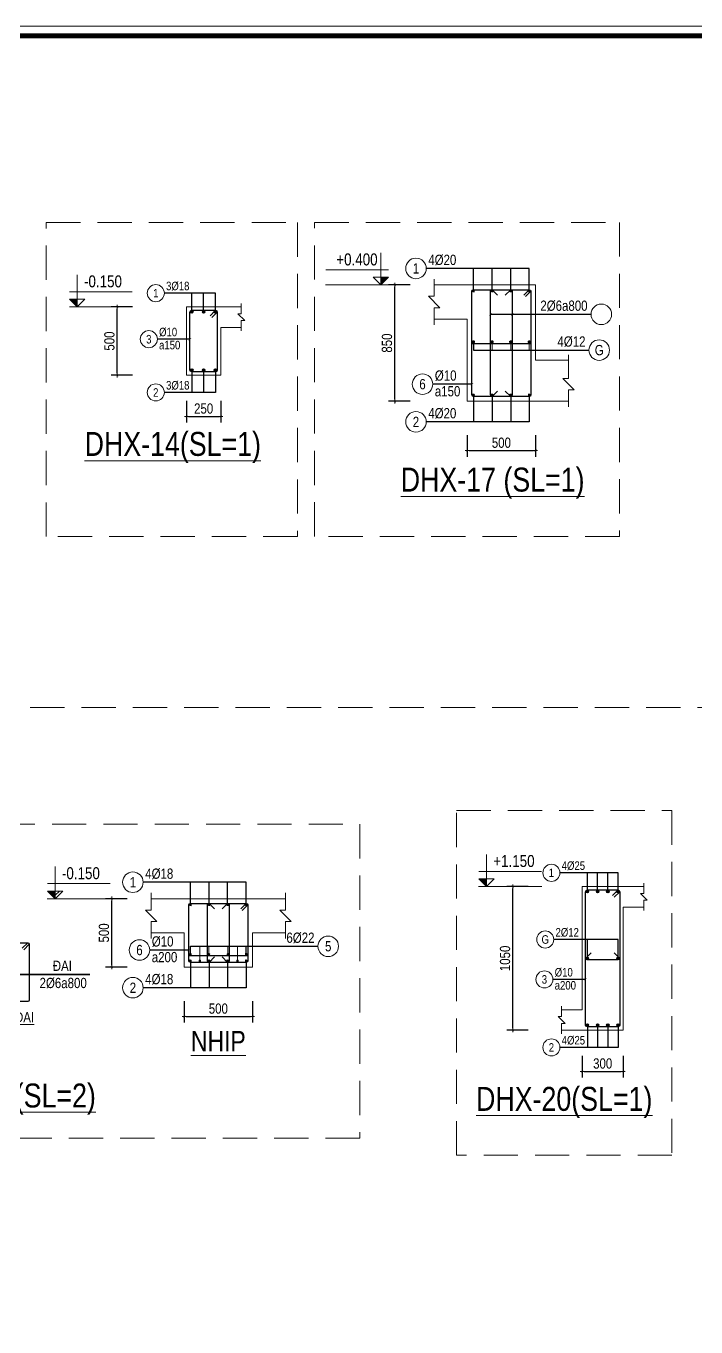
# Model space of a CAD drawing. Header units: millimetres. Extents: x 397144 to 10081729, y 99180 to 1327802.
# Drawn here: x 5064250 to 5074037, y 702489 to 721490 of the extents above; entities that cross this region are included whole.
import ezdxf
from ezdxf.enums import TextEntityAlignment as Align

# ---------------------------------------------------------------- set-up
doc = ezdxf.new("R2010")
doc.units = ezdxf.units.MM
doc.header["$PDSIZE"] = -10
doc.linetypes.add('HIDDEN', pattern=[0.375, 0.25, -0.125])
doc.layers.get('0').update_dxf_attribs({"linetype": 'CONTINUOUS'})
doc.layers.get('Defpoints').update_dxf_attribs({"color": 12, "linetype": 'CONTINUOUS'})
for name, color, linetype, lineweight in [('kata_dim', 8, 'CONTINUOUS', 13), ('kata_net khuat', 9, 'HIDDEN', 5), ('kata_net manh', 8, 'CONTINUOUS', 5), ('kata_net thay', 4, 'CONTINUOUS', 20), ('kata_text', 7, 'CONTINUOUS', 20), ('kata_thep chu', 1, 'CONTINUOUS', 35), ('kata_thep dai', 220, 'CONTINUOUS', 25)]:
    doc.layers.add(name, color=color, linetype=linetype, lineweight=lineweight)
doc.styles.add('kata_text', font='arial.ttf', dxfattribs={"width": 0.8})
doc.styles.add('Star-HelCon', font='VHELVCN_0.TTF')
doc.dimstyles.new('kata_dim_25', dxfattribs={"dimscale": 25, "dimtxt": 2.5, "dimasz": 1.5, "dimexe": 1.5, "dimexo": 2.5, "dimtad": 1, "dimdec": 0, "dimzin": 0, "dimdsep": 46, "dimtxsty": 'kata_text', "dimblk": 'kata_block_ArchTick', "dimcen": 0.09, "dimdle": 1.2, "dimclrd": 8, "dimclre": 8, "dimclrt": 3, "dimadec": 0, "dimazin": 0, "dimtfac": 1, "dimtdec": 0, "dimtix": 1, "dimtofl": 0, "dimtmove": 0, "dimatfit": 3, "dimfxl": 3.75, "dimfxlon": 1, "dimtolj": 1, "dimtzin": 0, "dimarcsym": 0})
doc.dimstyles.new('kata_dim_30', dxfattribs={"dimscale": 60, "dimtxt": 2.5, "dimasz": 0.5, "dimexe": 1.5, "dimexo": 2.5, "dimtad": 1, "dimdec": 0, "dimlfac": 0.5, "dimzin": 0, "dimdsep": 46, "dimtxsty": 'kata_text', "dimblk": 'kata_block_ArchTick', "dimcen": 0.09, "dimdle": 1.2, "dimclrd": 8, "dimclre": 8, "dimclrt": 3, "dimadec": 0, "dimazin": 0, "dimtfac": 1, "dimtdec": 0, "dimtix": 1, "dimtofl": 0, "dimtmove": 0, "dimatfit": 3, "dimfxl": 3.75, "dimfxlon": 1, "dimtolj": 1, "dimtzin": 0, "dimarcsym": 0})
doc.dimstyles.new('kata_dim_70', dxfattribs={"dimscale": 70, "dimtxt": 2.15, "dimasz": 0.5, "dimexe": 1, "dimexo": 2, "dimtad": 1, "dimdec": 0, "dimrnd": 5, "dimzin": 0, "dimdsep": 46, "dimtxsty": 'Star-HelCon', "dimblk": 'kata_block_ArchTick', "dimcen": 0.09, "dimdle": 1.2, "dimclrd": 8, "dimclre": 8, "dimclrt": 3, "dimadec": 0, "dimazin": 0, "dimtfac": 1, "dimtdec": 0, "dimtix": 1, "dimtmove": 2, "dimatfit": 3, "dimfxl": 3.75, "dimfxlon": 1, "dimtolj": 1, "dimtzin": 0, "dimarcsym": 0})

# ---------------------------------------------------------------- blocks, each defined once
blk = doc.blocks.new('kata_block_ArchTick')
at = {"color": 8}
blk.add_line((1, 0), (-1, 0), dxfattribs=at)
at = {"color": 8, "const_width": 0.15}
blk.add_lwpolyline([(-0.5, -0.5), (0.5, 0.5)], dxfattribs=at)
blk = doc.blocks.new('*D297')
at = {"layer": 'Defpoints', "color": 0, "transparency": 16777216}
for p in [(5066594.910368812, 716388.786597274), (5067094.910368812, 716388.786597274), (5067094.910368812, 715788.786597274)]:
    blk.add_point(p, dxfattribs=at)
at = {"layer": 'kata_dim', "color": 8, "lineweight": -2, "transparency": 16777216}
for p, q in [((5066594.910368812, 716013.786597274), (5066594.910368812, 715698.786597274)), ((5067094.910368812, 716013.786597274), (5067094.910368812, 715698.786597274)), ((5066624.910368812, 715788.786597274), (5067064.910368812, 715788.786597274))]:
    blk.add_line(p, q, dxfattribs=at)
at = {"layer": 'kata_dim', "color": 8, "lineweight": -2, "transparency": 16777216, "xscale": 30, "yscale": 30, "zscale": 30, "rotation": 180}
blk.add_blockref('kata_block_ArchTick', (5066594.910368812, 715788.786597274), dxfattribs=at)
at = {"layer": 'kata_dim', "color": 8, "lineweight": -2, "transparency": 16777216, "xscale": 30, "yscale": 30, "zscale": 30}
blk.add_blockref('kata_block_ArchTick', (5067094.910368812, 715788.786597274), dxfattribs=at)
at = {"layer": 'kata_dim', "color": 3, "transparency": 16777216, "insert": (5066844.910368812, 715902.8725454323), "char_height": 150, "attachment_point": 5, "style": 'kata_text'}
blk.add_mtext('\\A1;250', dxfattribs=at)
blk = doc.blocks.new('*D298')
at = {"layer": 'Defpoints', "color": 0, "transparency": 16777216}
for p in [(5065582.910368848, 717388.786597274), (5066594.910368812, 717388.786597274), (5066594.910368812, 716388.786597274)]:
    blk.add_point(p, dxfattribs=at)
at = {"layer": 'kata_dim', "color": 8, "lineweight": -2, "transparency": 16777216}
for p, q in [((5065807.910368848, 717388.786597274), (5065492.910368848, 717388.786597274)), ((5065582.910368848, 716418.786597274), (5065582.910368848, 717358.786597274)), ((5065807.910368848, 716388.786597274), (5065492.910368848, 716388.786597274))]:
    blk.add_line(p, q, dxfattribs=at)
at = {"layer": 'kata_dim', "color": 8, "lineweight": -2, "transparency": 16777216, "xscale": 30, "yscale": 30, "zscale": 30}
for p, rotation in [((5065582.910368848, 717388.786597274), 90), ((5065582.910368848, 716388.786597274), 270)]:
    blk.add_blockref('kata_block_ArchTick', p, dxfattribs=dict(at, rotation=rotation))
at = {"layer": 'kata_dim', "color": 3, "transparency": 16777216, "insert": (5065468.82442069, 716888.7865972748), "char_height": 150, "attachment_point": 5, "rotation": 90, "style": 'kata_text'}
blk.add_mtext('\\A1;500', dxfattribs=at)
blk = doc.blocks.new('kata_block_THEP')
at = {"layer": 'kata_thep chu', "color": 0}
for p, q in [((-0.5, 0), (0.5, 0)), ((-0.3535533905960619, 0.353553390592424), (0.3535533905960619, -0.353553390592424)), ((0.3535533905960619, 0.353553390592424), (-0.3535533905960619, -0.353553390592424)), ((0, 0.5), (0, -0.5))]:
    blk.add_line(p, q, dxfattribs=at)
at = {"layer": 'kata_thep chu', "color": 0, "const_width": 0.08333333333333334}
blk.add_lwpolyline([(-0.5, -1.818989403545856e-12, 1), (0.5000000000145519, -1.818989403545856e-12, 1), (-0.5, -1.818989403545856e-12, 1)], format="xyb", dxfattribs=at)
blk = doc.blocks.new('*U12')
blk.add_circle((-2.5, 0), 2.5)
at = {"layer": 'kata_text', "color": 3, "style": 'kata_text', "width": 0.8}
blk.add_attdef('DK1', (0.5, 0.8455043070534884), '', height=2.5, dxfattribs=at)
at = {"layer": 'kata_text', "color": 7, "style": 'kata_text', "width": 0.8}
blk.add_attdef('SH2', text='', height=2.5, dxfattribs=at).set_placement((-2.5, 0), align=Align.MIDDLE)
blk = doc.blocks.new('*U13')
blk.add_circle((-2.5, 0), 2.5)
at = {"layer": 'kata_text', "color": 3, "style": 'kata_text', "width": 0.8}
for tag, p in [('DK1', (0.5, 0.8455043070534884)), ('KC1', (0.5, -2.972544307831413))]:
    blk.add_attdef(tag, p, '', height=2.5, dxfattribs=at)
at = {"layer": 'kata_text', "color": 7, "style": 'kata_text', "width": 0.8}
blk.add_attdef('SH2', text='', height=2.5, dxfattribs=at).set_placement((-2.5, 0), align=Align.MIDDLE)
blk = doc.blocks.new('kata_block_TD')
at = {"color": 6, "linetype": 'ByBlock', "lineweight": -2, "style": 'kata_text', "width": 0.8}
blk.add_attdef('SECTDET2', text='', height=5, dxfattribs=at).set_placement((0, 7.970649532882817), align=Align.CENTER)
at = {"color": 0, "linetype": 'ByBlock', "lineweight": -2, "style": 'kata_text', "width": 0.8}
blk.add_attdef('SECTDET1', text='', height=5, dxfattribs=at).set_placement((0, 1.470649532882817), align=Align.CENTER)
at = {"color": 3, "lineweight": 25, "style": 'kata_text', "width": 0.8}
blk.add_attdef('SSCALE', text='', height=2.5, dxfattribs=at).set_placement((0, -3.998868953555331), align=Align.CENTER)
blk = doc.blocks.new('*D336')
at = {"layer": 'Defpoints', "color": 0, "transparency": 16777216}
for p in [(5066559.679499244, 707744.4287100246), (5067559.679499244, 707744.4287100246), (5067559.679499244, 707024.4287100246)]:
    blk.add_point(p, dxfattribs=at)
at = {"layer": 'kata_dim', "color": 8, "lineweight": -2, "transparency": 16777216}
for p, q in [((5066559.679499244, 707249.4287100246), (5066559.679499244, 706934.4287100246)), ((5067559.679499244, 707249.4287100246), (5067559.679499244, 706934.4287100246)), ((5066589.679499244, 707024.4287100246), (5067529.679499244, 707024.4287100246))]:
    blk.add_line(p, q, dxfattribs=at)
at = {"layer": 'kata_dim', "color": 8, "lineweight": -2, "transparency": 16777216, "xscale": 30, "yscale": 30, "zscale": 30, "rotation": 180}
blk.add_blockref('kata_block_ArchTick', (5066559.679499244, 707024.4287100246), dxfattribs=at)
at = {"layer": 'kata_dim', "color": 8, "lineweight": -2, "transparency": 16777216, "xscale": 30, "yscale": 30, "zscale": 30}
blk.add_blockref('kata_block_ArchTick', (5067559.679499244, 707024.4287100246), dxfattribs=at)
at = {"layer": 'kata_dim', "color": 3, "transparency": 16777216, "insert": (5067059.679499244, 707138.5146581829), "char_height": 150, "attachment_point": 5, "style": 'kata_text'}
blk.add_mtext('\\A1;500', dxfattribs=at)
blk = doc.blocks.new('*D337')
at = {"layer": 'Defpoints', "color": 0, "transparency": 16777216}
for p in [(5065502.85889747, 708744.4287100248), (5066718.85889746, 708744.4287100248), (5066718.85889746, 707744.4287100248)]:
    blk.add_point(p, dxfattribs=at)
at = {"layer": 'kata_dim', "color": 8, "lineweight": -2, "transparency": 16777216}
for p, q in [((5065727.85889747, 708744.4287100248), (5065412.85889747, 708744.4287100248)), ((5065502.85889747, 707774.4287100248), (5065502.85889747, 708714.4287100248)), ((5065727.85889747, 707744.4287100248), (5065412.85889747, 707744.4287100248))]:
    blk.add_line(p, q, dxfattribs=at)
at = {"layer": 'kata_dim', "color": 8, "lineweight": -2, "transparency": 16777216, "xscale": 30, "yscale": 30, "zscale": 30}
for p, rotation in [((5065502.85889747, 708744.4287100248), 90), ((5065502.85889747, 707744.4287100248), 270)]:
    blk.add_blockref('kata_block_ArchTick', p, dxfattribs=dict(at, rotation=rotation))
at = {"layer": 'kata_dim', "color": 3, "transparency": 16777216, "insert": (5065388.772949311, 708244.4287100232), "char_height": 150, "attachment_point": 5, "rotation": 90, "style": 'kata_text'}
blk.add_mtext('\\A1;500', dxfattribs=at)
blk = doc.blocks.new('*U11')
blk.add_circle((2.5, 0), 2.5)
at = {"layer": 'kata_text', "color": 3, "style": 'kata_text', "width": 0.8}
blk.add_attdef('DK2', text='', height=2.5, dxfattribs=at).set_placement((-0.85, 0.8455043070534884), align=Align.RIGHT)
at = {"layer": 'kata_text', "color": 7, "style": 'kata_text', "width": 0.8}
blk.add_attdef('SH3', text='', height=2.5, dxfattribs=at).set_placement((2.5, 0), align=Align.MIDDLE)
blk = doc.blocks.new('kata_block_CT')
blk.add_hatch(color=256).paths.add_polyline_path([(0, 1.596954857557648), (-1.612010908633238, 1.596954857557648), (0, 0)])
at = {"ltscale": 50}
h = blk.add_hatch(dxfattribs=at)
h.set_pattern_fill('ANSI31', color=8, scale=1.406250541793835, style=0)
h.set_pattern_definition([(45.00000000000001, (0, 5.456968210637569e-12), (-3.157122508925224, 3.157122508925225), [])])
h.paths.add_polyline_path([(0, 1.596954857557648), (0, 0), (1.612010908924276, 1.596954857557648)])
at = {"color": 8, "ltscale": 50}
for p, q in [((-1.592704896858777, 3.140833880479477), (11.46947077315417, 3.140833880479477)), ((11.56125648126181, 5.456968210637569e-12), (-1.63869572513795, 5.456968210637569e-12))]:
    blk.add_line(p, q, dxfattribs=at)
for points in [[(0, 6.69495074864426), (0, 0)], [(0, 0), (-1.612010908633238, 1.596954857557648), (0, 1.596954857557648)], [(0, 0), (1.612010908924276, 1.596954857557648), (0, 1.596954857557648)]]:
    blk.add_lwpolyline(points, dxfattribs=at)
at = {"color": 3, "style": 'kata_text', "width": 0.8}
blk.add_attdef('CT', (1.409564409346785, 4.068271311703938), '', height=2.5, dxfattribs=at)
blk = doc.blocks.new('*D338')
at = {"layer": 'Defpoints', "color": 0, "transparency": 16777216}
for p in [(5070694.533227508, 716009.455958134), (5071694.533227508, 716009.455958134), (5071694.533227508, 715289.455958134)]:
    blk.add_point(p, dxfattribs=at)
at = {"layer": 'kata_dim', "color": 8, "lineweight": -2, "transparency": 16777216}
for p, q in [((5070694.533227508, 715514.455958134), (5070694.533227508, 715199.455958134)), ((5071694.533227508, 715514.455958134), (5071694.533227508, 715199.455958134)), ((5070724.533227508, 715289.455958134), (5071664.533227508, 715289.455958134))]:
    blk.add_line(p, q, dxfattribs=at)
at = {"layer": 'kata_dim', "color": 8, "lineweight": -2, "transparency": 16777216, "xscale": 30, "yscale": 30, "zscale": 30, "rotation": 180}
blk.add_blockref('kata_block_ArchTick', (5070694.533227508, 715289.455958134), dxfattribs=at)
at = {"layer": 'kata_dim', "color": 8, "lineweight": -2, "transparency": 16777216, "xscale": 30, "yscale": 30, "zscale": 30}
blk.add_blockref('kata_block_ArchTick', (5071694.533227508, 715289.455958134), dxfattribs=at)
at = {"layer": 'kata_dim', "color": 3, "transparency": 16777216, "insert": (5071194.533227508, 715403.5419062923), "char_height": 150, "attachment_point": 5, "style": 'kata_text'}
blk.add_mtext('\\A1;500', dxfattribs=at)
blk = doc.blocks.new('*D339')
at = {"layer": 'Defpoints', "color": 0, "transparency": 16777216}
for p in [(5069637.712625734, 717709.4559581343), (5070853.712625723, 717709.4559581343), (5070853.712625723, 716009.4559581343)]:
    blk.add_point(p, dxfattribs=at)
at = {"layer": 'kata_dim', "color": 8, "lineweight": -2, "transparency": 16777216}
for p, q in [((5069862.712625734, 717709.4559581343), (5069547.712625734, 717709.4559581343)), ((5069637.712625734, 716039.4559581343), (5069637.712625734, 717679.4559581343)), ((5069862.712625734, 716009.4559581343), (5069547.712625734, 716009.4559581343))]:
    blk.add_line(p, q, dxfattribs=at)
at = {"layer": 'kata_dim', "color": 8, "lineweight": -2, "transparency": 16777216, "xscale": 30, "yscale": 30, "zscale": 30}
for p, rotation in [((5069637.712625734, 717709.4559581343), 90), ((5069637.712625734, 716009.4559581343), 270)]:
    blk.add_blockref('kata_block_ArchTick', p, dxfattribs=dict(at, rotation=rotation))
at = {"layer": 'kata_dim', "color": 3, "transparency": 16777216, "insert": (5069523.626677575, 716859.4559581326), "char_height": 150, "attachment_point": 5, "rotation": 90, "style": 'kata_text'}
blk.add_mtext('\\A1;850', dxfattribs=at)
blk = doc.blocks.new('*D340')
at = {"layer": 'Defpoints', "color": 0, "transparency": 16777216}
for p in [(5072374.50827527, 706822.5771906124), (5072974.50827527, 706822.5771906124), (5072974.50827527, 706222.5771906124)]:
    blk.add_point(p, dxfattribs=at)
at = {"layer": 'kata_dim', "color": 8, "lineweight": -2, "transparency": 16777216}
for p, q in [((5072374.50827527, 706447.5771906124), (5072374.50827527, 706132.5771906124)), ((5072974.50827527, 706447.5771906124), (5072974.50827527, 706132.5771906124)), ((5072404.50827527, 706222.5771906124), (5072944.50827527, 706222.5771906124))]:
    blk.add_line(p, q, dxfattribs=at)
at = {"layer": 'kata_dim', "color": 8, "lineweight": -2, "transparency": 16777216, "xscale": 30, "yscale": 30, "zscale": 30, "rotation": 180}
blk.add_blockref('kata_block_ArchTick', (5072374.50827527, 706222.5771906124), dxfattribs=at)
at = {"layer": 'kata_dim', "color": 8, "lineweight": -2, "transparency": 16777216, "xscale": 30, "yscale": 30, "zscale": 30}
blk.add_blockref('kata_block_ArchTick', (5072974.50827527, 706222.5771906124), dxfattribs=at)
at = {"layer": 'kata_dim', "color": 3, "transparency": 16777216, "insert": (5072674.50827527, 706336.7142983887), "char_height": 150, "attachment_point": 5, "style": 'kata_text'}
blk.add_mtext('\\A1;300', dxfattribs=at)
blk = doc.blocks.new('*D341')
at = {"layer": 'Defpoints', "color": 0, "transparency": 16777216}
for p in [(5071362.508275311, 708922.5771906127), (5072374.508275271, 708922.5771906127), (5072374.508275271, 706822.5771906127)]:
    blk.add_point(p, dxfattribs=at)
at = {"layer": 'kata_dim', "color": 8, "lineweight": -2, "transparency": 16777216}
for p, q in [((5071587.508275311, 708922.5771906127), (5071272.508275311, 708922.5771906127)), ((5071362.508275311, 706852.5771906127), (5071362.508275311, 708892.5771906127)), ((5071587.508275311, 706822.5771906127), (5071272.508275311, 706822.5771906127))]:
    blk.add_line(p, q, dxfattribs=at)
at = {"layer": 'kata_dim', "color": 8, "lineweight": -2, "transparency": 16777216, "xscale": 30, "yscale": 30, "zscale": 30}
for p, rotation in [((5071362.508275311, 708922.5771906127), 90), ((5071362.508275311, 706822.5771906127), 270)]:
    blk.add_blockref('kata_block_ArchTick', p, dxfattribs=dict(at, rotation=rotation))
at = {"layer": 'kata_dim', "color": 3, "transparency": 16777216, "insert": (5071248.422327152, 707872.577190611), "char_height": 150, "attachment_point": 5, "rotation": 90, "style": 'kata_text'}
blk.add_mtext('\\A1;1050', dxfattribs=at)
blk = doc.blocks.new('CHG_XX_Khung ten')
blk.add_lwpolyline([(15, 578.9999998350979), (826, 578.9999998350979), (826, 14.99999983509792), (15, 14.99999983509792)], close=True)
at = {"color": 4, "linetype": 'Continuous', "const_width": 1}
blk.add_lwpolyline([(17.00000000000006, 576.9999998350979), (824.0000000000001, 576.9999998350979), (824, 16.99999983509827), (16.99999999999994, 16.99999983509838)], close=True, dxfattribs=at)
blk = doc.blocks.new('ct dai')
at = {"layer": 'kata_thep dai'}
for points in [[(3878222.79751323, -233111.3542104892), (3878302.79751323, -233031.3542104892, -0.414213562), (3878324.79751323, -233053.3542104892), (3878324.79751323, -233869.3542104892, -0.414213562), (3878302.79751323, -233891.3542104892), (3877486.79751323, -233891.3542104892, -0.414213562), (3877464.79751323, -233869.3542104892), (3877464.79751323, -233053.3542104892, -0.414213562), (3877486.79751323, -233031.3542104892), (3878302.79751323, -233031.3542104892, -0.414213562), (3878324.79751323, -233053.3542104892), (3878244.79751323, -233133.3542104892)], [(3877838.79751323, -233811.3542104892), (3877758.797513244, -233891.3542104892), (3877758.797513229, -233891.3542104892, -0.414213562), (3877736.797513229, -233869.3542104892), (3877736.797513229, -233053.3542104892, -0.414213562), (3877758.797513229, -233031.3542104892), (3877758.797513244, -233031.3542104892), (3877838.79751323, -233111.3542104891)], [(3878030.797513229, -233031.3542104892), (3878030.797513229, -233031.3542104892, -0.414213562), (3878052.797513229, -233053.3542104892), (3878052.797513229, -233869.3542104892, -0.414213562), (3878030.797513229, -233891.3542104892), (3878030.797513216, -233891.3542104892), (3877950.797513229, -233811.3542104892)], [(3877950.797513229, -233111.3542104891), (3878030.797513215, -233031.3542104891), (3878030.797513229, -233031.3542104892, -0.414213562), (3878052.797513229, -233053.3542104892), (3878052.797513229, -233053.3542104892)]]:
    blk.add_lwpolyline(points, format="xyb", dxfattribs=at)
at = {"layer": 'kata_text', "color": 3, "style": 'kata_text', "width": 0.8}
for s, p in [('ĐAI DẦM', (3876628.292, -233443.6895)), ('ĐAI', (3878668.859789761, -233443.6895)), ('2%%C6a800', (3878475.682289761, -233694.3863247983))]:
    blk.add_text(s, height=150, dxfattribs=at).set_placement(p)
at = {"layer": 'kata_text', "style": 'kata_text', "width": 0.8}
blk.add_text('%%UCHI TIẾT ĐAI', height=150, dxfattribs=at).set_placement((3877372.087289761, -234194.5625))
at = {"layer": 'kata_net manh'}
for points in [[(3877464.79751323, -233494.2937104892), (3876577.440513229, -233494.2937104892)], [(3877736.797513229, -233494.2937104892), (3878896.15451323, -233494.2937104892)], [(3878052.797513229, -233494.2937104892), (3879212.15451323, -233494.2937104892)]]:
    blk.add_leader(points, dimstyle='kata_dim_70', override={"dimasz": 0.5, "dimldrblk": 'ArchTick'}, dxfattribs=at)

msp = doc.modelspace()

# ---------------------------------------------------------------- linework, layer by layer
at = {"layer": 'kata_dim'}
for points in [[(5070214.533227508, 717126.1226248005), (5070214.533227508, 717376.1226248005), (5070297.866560842, 717376.1226248005), (5070131.199894175, 717542.7892914673), (5070214.533227508, 717542.7892914673), (5070214.533227508, 717792.7892914673)], [(5067394.910368812, 717038.786597274), (5067394.910368812, 717188.786597274), (5067444.910368812, 717188.786597274), (5067344.910368812, 717288.786597274), (5067394.910368812, 717288.786597274), (5067394.910368812, 717438.786597274)], [(5073274.50827527, 708572.5771906124), (5073274.50827527, 708722.5771906124), (5073324.50827527, 708722.5771906124), (5073224.50827527, 708822.5771906124), (5073274.50827527, 708822.5771906124), (5073274.50827527, 708972.5771906124)], [(5066079.679499244, 708161.0953766911), (5066079.679499244, 708411.0953766911), (5066163.012832578, 708411.0953766911), (5065996.346165911, 708577.7620433578), (5066079.679499244, 708577.7620433578), (5066079.679499244, 708827.7620433578)], [(5068039.679499244, 708161.0953766911), (5068039.679499244, 708411.0953766911), (5068123.012832578, 708411.0953766911), (5067956.346165911, 708577.7620433578), (5068039.679499244, 708577.7620433578), (5068039.679499244, 708827.7620433578)], [(5072074.50827527, 707172.5771906124), (5072074.50827527, 707022.5771906124), (5072024.50827527, 707022.5771906124), (5072124.50827527, 706922.5771906124), (5072074.50827527, 706922.5771906124), (5072074.50827527, 706772.5771906124)]]:
    msp.add_lwpolyline(points, dxfattribs=at)
at = {"layer": 'kata_net khuat', "ltscale": 2000}
for points in [[(5064546.743303959, 718619.3860698573), (5068214.667899612, 718619.3860698573), (5068214.667899612, 714033.390090033), (5064546.743303959, 714033.390090033)], [(5068464.155705934, 718622.4943431662), (5072918.402018171, 718622.4943431662), (5072918.402018171, 714036.4983633419), (5068464.155705934, 714036.4983633419)], [(5070540.063187354, 710030.8291851608), (5073685.859238626, 710030.8291851608), (5073685.859238626, 704996.1444420458), (5070540.063187354, 704996.1444420458)], [(5059380.415039496, 709833.1045599305), (5069126.421857505, 709833.1045599305), (5069126.421857505, 705247.1085801062), (5059380.415039496, 705247.1085801062)]]:
    msp.add_lwpolyline(points, close=True, dxfattribs=at)
at = {"layer": 'kata_net manh'}
for p, q in [((5071058.342543336, 716876.9556982897), (5071058.342543336, 716756.9556982894)), ((5071330.342543336, 716876.9556982897), (5071330.342543336, 716756.9556982894)), ((5071602.533227508, 716876.9556982894), (5071602.533227508, 716756.9556982894)), ((5066788.671999244, 707836.4287100246), (5066788.671999244, 708048.8229829553)), ((5066921.073208802, 707930.953348035), (5066921.073208802, 708048.8229829553)), ((5067199.747035175, 707929.9353480351), (5067199.747035175, 708047.8049829553)), ((5067338.981499244, 707836.4287100246), (5067338.981499244, 708048.8229829553))]:
    msp.add_line(p, q, dxfattribs=at)
at = {"layer": 'kata_net thay'}
for p, q in [((5070214.533227508, 717709.455958134), (5071694.533227508, 717709.455958134)), ((5071694.533227508, 716609.455958134), (5071694.533227508, 717709.455958134)), ((5070214.533227508, 717209.455958134), (5070694.533227508, 717209.455958134)), ((5070694.533227508, 717209.455958134), (5070694.533227508, 716009.455958134)), ((5070694.533227508, 716009.455958134), (5071694.533227508, 716009.455958134)), ((5066079.679499244, 708744.4287100246), (5068039.679499244, 708744.4287100246))]:
    msp.add_line(p, q, dxfattribs=at)
for points in [[(5067394.910368812, 717388.786597274), (5066594.910368812, 717388.786597274), (5066594.910368812, 716388.786597274), (5067094.910368812, 716388.786597274), (5067094.910368812, 717088.786597274), (5067394.910368812, 717088.786597274)], [(5073274.50827527, 708922.5771906124), (5072374.50827527, 708922.5771906124), (5072374.50827527, 707122.5771906124)], [(5072374.50827527, 706822.5771906124), (5072374.50827527, 706822.5771906124), (5072974.50827527, 706822.5771906124), (5072974.50827527, 708622.5771906124), (5073274.50827527, 708622.5771906124)], [(5066079.679499244, 708244.4287100246), (5066559.679499244, 708244.4287100246), (5066559.679499244, 707744.4287100246), (5067559.679499244, 707744.4287100246), (5067559.679499244, 708244.4287100246), (5068039.679499244, 708244.4287100246)], [(5072374.50827527, 707224.422618858), (5072374.50827527, 707122.5771906124), (5072074.50827527, 707122.5771906124)], [(5072074.50827527, 706822.5771906124), (5072974.50827527, 706822.5771906124), (5072974.50827527, 707036.756642526)]]:
    msp.add_lwpolyline(points, dxfattribs=at)
at = {"layer": 'kata_thep dai'}
for p, q in [((5070764.533227508, 716854.1208482126), (5071624.533227508, 716854.1208482126)), ((5066629.679499244, 707912.3835635474), (5067489.679499244, 707912.3835635474))]:
    msp.add_line(p, q, dxfattribs=at)
for points in [[(5071522.533227508, 717559.455958134), (5071602.533227508, 717639.455958134, -0.414213562), (5071624.533227508, 717617.455958134), (5071624.533227508, 716101.455958134, -0.414213562), (5071602.533227508, 716079.455958134), (5070786.533227508, 716079.455958134, -0.414213562), (5070764.533227508, 716101.455958134), (5070764.533227508, 717617.455958134, -0.414213562), (5070786.533227508, 717639.455958134), (5071602.533227508, 717639.455958134, -0.414213562), (5071624.533227508, 717617.455958134), (5071544.533227508, 717537.455958134)], [(5071138.533227509, 716159.4559581339), (5071058.533227522, 716079.455958134), (5071058.533227507, 716079.455958134, -0.414213562), (5071036.533227507, 716101.455958134), (5071036.533227507, 717617.455958134, -0.414213562), (5071058.533227507, 717639.455958134), (5071058.533227522, 717639.455958134), (5071138.533227509, 717559.455958134)], [(5071330.533227507, 717639.455958134), (5071330.533227507, 717639.455958134, -0.414213562), (5071352.533227507, 717617.455958134), (5071352.533227507, 716101.455958134, -0.414213562), (5071330.533227507, 716079.455958134), (5071330.533227494, 716079.455958134), (5071250.533227507, 716159.4559581339)], [(5071250.533227507, 717559.455958134), (5071330.533227494, 717639.455958134), (5071330.533227507, 717639.455958134, -0.414213562), (5071352.533227507, 717617.455958134), (5071352.533227507, 717617.455958134)], [(5066938.910368812, 717258.786597274), (5067018.910368812, 717338.786597274, -0.414213562), (5067044.910368812, 717312.786597274), (5067044.910368812, 716464.786597274, -0.414213562), (5067018.910368812, 716438.786597274), (5066670.910368812, 716438.786597274, -0.414213562), (5066644.910368812, 716464.786597274), (5066644.910368812, 717312.786597274, -0.414213562), (5066670.910368812, 717338.786597274), (5067018.910368812, 717338.786597274, -0.414213562), (5067044.910368812, 717312.786597274), (5066964.910368812, 717232.786597274)], [(5072818.50827527, 708792.5771906124), (5072898.50827527, 708872.5771906124, -0.414213562), (5072924.50827527, 708846.5771906124), (5072924.50827527, 706898.5771906124, -0.414213562), (5072898.50827527, 706872.5771906124), (5072450.50827527, 706872.5771906124, -0.414213562), (5072424.50827527, 706898.5771906124), (5072424.50827527, 708846.5771906124, -0.414213562), (5072450.50827527, 708872.5771906124), (5072898.50827527, 708872.5771906124, -0.414213562), (5072924.50827527, 708846.5771906124), (5072844.50827527, 708766.5771906124)], [(5067387.679499244, 708594.4287100246), (5067467.679499244, 708674.4287100246, -0.414213562), (5067489.679499244, 708652.4287100246), (5067489.679499244, 707836.4287100246, -0.414213562), (5067467.679499244, 707814.4287100246), (5066651.679499244, 707814.4287100246, -0.414213562), (5066629.679499244, 707836.4287100246), (5066629.679499244, 708652.4287100246, -0.414213562), (5066651.679499244, 708674.4287100246), (5067467.679499244, 708674.4287100246, -0.414213562), (5067489.679499244, 708652.4287100246), (5067409.679499244, 708572.4287100246)], [(5067003.679499245, 707894.4287100245), (5066923.679499258, 707814.4287100246), (5066923.679499243, 707814.4287100246, -0.414213562), (5066901.679499243, 707836.4287100246), (5066901.679499243, 708652.4287100246, -0.414213562), (5066923.679499243, 708674.4287100246), (5066923.679499258, 708674.4287100246), (5067003.679499245, 708594.4287100246)], [(5067195.679499243, 708674.4287100246), (5067195.679499243, 708674.4287100246, -0.414213562), (5067217.679499243, 708652.4287100246), (5067217.679499243, 707836.4287100246, -0.414213562), (5067195.679499243, 707814.4287100246), (5067195.67949923, 707814.4287100246), (5067115.679499243, 707894.4287100245)], [(5067115.679499243, 708594.4287100246), (5067195.67949923, 708674.4287100246), (5067195.679499243, 708674.4287100246, -0.414213562), (5067217.679499243, 708652.4287100246), (5067217.679499243, 708652.4287100246)], [(5072844.50827527, 707952.5771905994), (5072924.50827527, 707872.5771906124), (5072924.50827527, 707872.5771905975, -0.414213562), (5072902.50827527, 707850.5771905975), (5072446.50827527, 707850.5771906112, -0.414213562), (5072424.50827527, 707872.5771906112), (5072424.50827527, 707872.5771906261), (5072504.50827527, 707952.577190613)]]:
    msp.add_lwpolyline(points, format="xyb", dxfattribs=at)

# ---------------------------------------------------------------- block references
at = {"layer": 'kata_net manh'}
for name, p, xscale, yscale, zscale, values in [('*U12', (5070096.533227508, 717949.455958134), 60, 60, 60, {'SH2': '1', 'DK1': '4%%C20'}), ('*U12', (5066270.910368812, 717588.786597274), 50, 50, 50, {'SH2': '1', 'DK1': '3%%c18'}), ('*U13', (5066168.910368812, 716916.1145256553), 50, 50, 50, {'SH2': '3', 'DK1': '%%c10', 'KC1': 'a150'}), ('*U11', (5072474.378165478, 716756.9556982893), 60, 60, 60, {'SH3': 'G', 'DK2': '4%%C12'}), ('*U13', (5070192.533227508, 716259.455958134), 60, 60, 60, {'SH2': '6', 'DK1': '%%C10', 'KC1': 'a150'}), ('*U12', (5066270.910368812, 716138.786597274), 50, 50, 50, {'SH2': '2', 'DK1': '3%%c18'}), ('*U12', (5070096.533227508, 715709.455958134), 60, 60, 60, {'SH2': '2', 'DK1': '4%%C20'}), ('*U12', (5065961.679499244, 708984.4287100246), 60, 60, 60, {'SH2': '1', 'DK1': '4%%C18'}), ('*U12', (5072050.50827527, 709122.5771906124), 50, 50, 50, {'SH2': '1', 'DK1': '4%%c25'}), ('*U13', (5066057.679499244, 707994.4287100246), 60, 60, 60, {'SH2': '6', 'DK1': '%%C10', 'KC1': 'a200'}), ('*U11', (5068515.258900927, 708048.8229829553), 60, 60, 60, {'SH3': '5', 'DK2': '6%%C22'}), ('*U12', (5071960.540920994, 708148.5771906124), 50, 50, 50, {'SH2': 'G', 'DK1': '2%%c12'}), ('*U12', (5065961.679499244, 707444.4287100246), 60, 60, 60, {'SH2': '2', 'DK1': '4%%C18'}), ('*U13', (5071948.50827527, 707565.4120633621), 50, 50, 50, {'SH2': '3', 'DK1': '%%c10', 'KC1': 'a200'}), ('*U12', (5072050.50827527, 706572.5771906124), 50, 50, 50, {'SH2': '2', 'DK1': '4%%c25'})]:
    msp.add_blockref(name, p, dxfattribs=dict(at, xscale=xscale, yscale=yscale, zscale=zscale)).add_auto_attribs(values)
ref = msp.add_blockref('*U11', (5072504.337908117, 717279.9617695534), dxfattribs=dict(at, xscale=60, yscale=60, zscale=60))
ref.add_attrib('DK2', '2%%C6a800', dxfattribs={"layer": 'kata_text', "color": 3, "height": 150, "style": 'kata_text', "width": 0.8}).set_placement((5072453.337908117, 717330.6920279765), align=Align.RIGHT)
at = {"layer": 'kata_text'}
ref = msp.add_blockref('kata_block_TD', (5066394.591848722, 715108.9050776353), dxfattribs=dict(at, xscale=70, yscale=70, zscale=70))
ref.add_attrib('SECTDET1', '%%UDHX-14(SL=1)', dxfattribs={"layer": '0', "color": 0, "linetype": 'ByBlock', "lineweight": -2, "height": 350, "style": 'kata_text', "width": 0.8}).set_placement((5066394.591848722, 715211.850544937), align=Align.CENTER)
ref = msp.add_blockref('kata_block_TD', (5071067.007612642, 714587.650815818), dxfattribs=dict(at, xscale=70, yscale=70, zscale=70))
ref.add_attrib('SECTDET1', '%%UDHX-17 (SL=1)', dxfattribs={"layer": '0', "color": 0, "linetype": 'ByBlock', "lineweight": -2, "height": 350, "style": 'kata_text', "width": 0.8}).set_placement((5071067.007612642, 714690.5962831196), align=Align.CENTER)
at = {"layer": 'kata_text', "xscale": 70, "yscale": 70, "zscale": 70}
msp.add_blockref('kata_block_CT', (5064676.232345001, 708744.4287100241), dxfattribs=at).add_auto_attribs({'CT': '-0.150'})
at = {"layer": 'kata_text'}
ref = msp.add_blockref('kata_block_TD', (5067059.679499244, 706424.4287100246), dxfattribs=dict(at, xscale=60, yscale=60, zscale=60))
ref.add_attrib('SECTDET1', '%%uNHIP', dxfattribs={"layer": '0', "color": 0, "linetype": 'ByBlock', "lineweight": -2, "height": 300, "style": 'kata_text', "width": 0.8}).set_placement((5067059.679499244, 706512.6676819974), align=Align.CENTER)
ref = msp.add_blockref('kata_block_TD', (5063928.373219645, 705591.6548678651), dxfattribs=dict(at, xscale=70, yscale=70, zscale=70))
ref.add_attrib('SECTDET1', '%%UDHX-19 (SL=2)', dxfattribs={"layer": '0', "color": 0, "linetype": 'ByBlock', "lineweight": -2, "height": 350, "style": 'kata_text', "width": 0.8}).set_placement((5063928.373219645, 705694.6003351668), align=Align.CENTER)
ref = msp.add_blockref('kata_block_TD', (5072112.339275364, 705542.6956709737), dxfattribs=dict(at, xscale=70, yscale=70, zscale=70))
ref.add_attrib('SECTDET1', '%%UDHX-20(SL=1)', dxfattribs={"layer": '0', "color": 0, "linetype": 'ByBlock', "lineweight": -2, "height": 350, "style": 'kata_text', "width": 0.8}).set_placement((5072112.339275364, 705645.6411382754), align=Align.CENTER)
at = {"layer": 'kata_thep chu'}
for p, xscale, yscale, zscale in [((5070786.533227508, 717617.455958134), 28, 28, 28), ((5071058.533227508, 717617.455958134), 28, 28, 28), ((5071330.533227508, 717617.455958134), 28, 28, 28), ((5071602.533227508, 717617.455958134), 28, 28, 28), ((5066670.910368812, 717312.786597274), 36, 36, 36), ((5066845.288902854, 717312.786597274), 36, 36, 36), ((5067018.910368812, 717312.786597274), 36, 36, 36), ((5070786.533227508, 716876.9556982894), 40, 40, 40), ((5071058.342543336, 716876.9556982894), 40, 40, 40), ((5071330.342543336, 716876.9556982896), 40, 40, 40), ((5071602.533227508, 716876.9556982894), 40, 40, 40), ((5066670.910368812, 716464.786597274), 36, 36, 36), ((5066845.288902854, 716464.786597274), 36, 36, 36), ((5067018.910368812, 716464.786597274), 36, 36, 36), ((5070786.533227508, 716101.455958134), 32, 32, 32), ((5071058.533227508, 716101.455958134), 32, 32, 32), ((5071330.533227508, 716101.455958134), 32, 32, 32), ((5071602.533227508, 716101.455958134), 32, 32, 32), ((5072450.50827527, 708846.5771906124), 36, 36, 36), ((5072600.50827527, 708846.5771906124), 36, 36, 36), ((5072750.50827527, 708846.5771906124), 36, 36, 36), ((5072898.50827527, 708846.5771906124), 36, 36, 36), ((5066651.679499244, 708652.4287100246), 28, 28, 28), ((5066923.679499244, 708652.4287100246), 28, 28, 28), ((5067195.679499244, 708652.4287100246), 28, 28, 28), ((5067467.679499244, 708652.4287100246), 28, 28, 28), ((5066651.679499244, 707930.5492100245), 32, 32, 32), ((5066651.679499244, 707836.4287100246), 32, 32, 32), ((5066788.671999244, 707836.4287100246), 32, 32, 32), ((5066921.073208802, 707930.953348035), 32, 32, 32), ((5066923.679499244, 707836.4287100246), 32, 32, 32), ((5067195.679499244, 707836.4287100246), 32, 32, 32), ((5067199.747035175, 707929.9353480351), 32, 32, 32), ((5067338.981499244, 707836.4287100246), 32, 32, 32), ((5067467.679499244, 707930.5492100245), 32, 32, 32), ((5067467.679499244, 707836.4287100246), 32, 32, 32), ((5072450.50827527, 707872.5771906124), 36, 36, 36), ((5072898.50827527, 707872.5771906124), 36, 36, 36), ((5072450.50827527, 706898.5771906124), 36, 36, 36), ((5072600.50827527, 706898.5771906124), 36, 36, 36), ((5072750.50827527, 706898.5771906124), 36, 36, 36), ((5072898.50827527, 706898.5771906124), 36, 36, 36)]:
    msp.add_blockref('kata_block_THEP', p, dxfattribs=dict(at, xscale=xscale, yscale=yscale, zscale=zscale))
msp.add_blockref('ct dai', (1185972.519733381, 941132.7770584361), dxfattribs=at)

# ---------------------------------------------------------------- dimensions: what is measured, and where the dimension line sits
at = {"layer": 'kata_dim'}
for base, p1, p2, picture, middle in [((5069637.712625734, 717709.4559581343), (5070853.712625721, 716009.455958134), (5070853.712625721, 717709.455958134), '*D339', (5069523.626677575, 716859.4559581326)), ((5065582.910368848, 717388.786597274), (5066594.910368812, 716388.786597274), (5066594.910368812, 717388.786597274), '*D298', (5065468.82442069, 716888.7865972748)), ((5071362.508275311, 708922.5771906127), (5072374.50827527, 706822.5771906124), (5072374.50827527, 708922.5771906124), '*D341', (5071248.422327152, 707872.577190611)), ((5065502.85889747, 708744.4287100248), (5066718.858897458, 707744.4287100246), (5066718.858897458, 708744.4287100246), '*D337', (5065388.772949311, 708244.4287100232))]:
    dim = msp.add_linear_dim(base=base, p1=p1, p2=p2, angle=270, dimstyle='kata_dim_30', dxfattribs=at)
    dim.commit()
    dim.dimension.update_dxf_attribs({"geometry": picture, "text_midpoint": middle})
for base, p1, p2, picture, middle in [((5067094.910368812, 715788.786597274), (5066594.910368812, 716388.786597274), (5067094.910368812, 716388.786597274), '*D297', (5066844.910368812, 715902.8725454323)), ((5071694.533227508, 715289.455958134), (5070694.533227508, 716009.455958134), (5071694.533227508, 716009.455958134), '*D338', (5071194.533227508, 715403.5419062923)), ((5067559.679499244, 707024.4287100246), (5066559.679499244, 707744.4287100246), (5067559.679499244, 707744.4287100246), '*D336', (5067059.679499244, 707138.5146581829)), ((5072974.50827527, 706222.5771906124), (5072374.50827527, 706822.5771906124), (5072974.50827527, 706822.5771906124), '*D340', (5072674.50827527, 706336.7142983887))]:
    dim = msp.add_linear_dim(base=base, p1=p1, p2=p2, dimstyle='kata_dim_30', dxfattribs=at)
    dim.commit()
    dim.dimension.update_dxf_attribs({"geometry": picture, "text_midpoint": middle})

# ---------------------------------------------------------------- leaders
at = {"layer": 'kata_net manh'}
for points, dimstyle, override in [([(5070786.533227508, 717617.455958134), (5070786.533227508, 717949.455958134), (5070096.533227508, 717949.455958134)], 'kata_dim_70', {"dimasz": 0.5, "dimldrblk": 'ArchTick'}), ([(5071058.533227508, 717617.455958134), (5071058.533227508, 717949.455958134), (5070096.533227508, 717949.455958134)], 'kata_dim_70', {"dimasz": 0.5, "dimldrblk": 'ArchTick'}), ([(5071330.533227508, 717617.455958134), (5071330.533227508, 717949.455958134), (5070096.533227508, 717949.455958134)], 'kata_dim_70', {"dimasz": 0.5, "dimldrblk": 'ArchTick'}), ([(5071602.533227508, 717617.455958134), (5071602.533227508, 717949.455958134), (5070096.533227508, 717949.455958134)], 'kata_dim_70', {"dimasz": 0.5, "dimldrblk": 'ArchTick'}), ([(5066670.910368812, 717312.786597274), (5066670.910368812, 717588.786597274), (5066270.910368812, 717588.786597274)], 'kata_dim_25', {"dimldrblk": 'DotBlank'}), ([(5067018.910368812, 717312.786597274), (5067018.910368812, 717588.786597274), (5066270.910368812, 717588.786597274)], 'kata_dim_25', {"dimldrblk": 'DotBlank'}), ([(5066845.288902854, 717312.786597274), (5066845.288902854, 717588.786597274), (5066445.288902854, 717588.786597274)], 'kata_dim_25', {"dimldrblk": 'DotBlank'}), ([(5071036.533227507, 717279.9617695534), (5072504.337908117, 717279.9617695534)], 'kata_dim_70', {"dimasz": 0.5, "dimldrblk": 'ArchTick'}), ([(5071352.533227507, 717279.9617695534), (5072504.337908117, 717279.9617695534)], 'kata_dim_70', {"dimasz": 0.5, "dimldrblk": 'ArchTick'}), ([(5066644.910368812, 716916.1145256553), (5066168.910368812, 716916.1145256553)], 'kata_dim_25', {"dimldrblk": 'ArchTick'}), ([(5070786.533227508, 716876.9556982893), (5070786.533227508, 716756.9556982893), (5072474.378165478, 716756.9556982893)], 'kata_dim_70', {"dimasz": 0.5, "dimldrblk": 'ArchTick'}), ([(5066670.910368812, 716464.786597274), (5066670.910368812, 716138.786597274), (5066270.910368812, 716138.786597274)], 'kata_dim_25', {"dimldrblk": 'DotBlank'}), ([(5067018.910368812, 716464.786597274), (5067018.910368812, 716138.786597274), (5066270.910368812, 716138.786597274)], 'kata_dim_25', {"dimldrblk": 'DotBlank'}), ([(5066845.288902854, 716464.786597274), (5066845.288902854, 716138.786597274), (5066445.288902854, 716138.786597274)], 'kata_dim_25', {"dimldrblk": 'DotBlank'}), ([(5070764.533227508, 716259.455958134), (5070192.533227508, 716259.455958134)], 'kata_dim_70', {"dimasz": 0.5, "dimldrblk": 'ArchTick'}), ([(5070786.533227508, 716101.455958134), (5070786.533227508, 715709.455958134), (5070096.533227508, 715709.455958134)], 'kata_dim_70', {"dimasz": 0.5, "dimldrblk": 'ArchTick'}), ([(5071058.533227508, 716101.455958134), (5071058.533227508, 715709.455958134), (5070096.533227508, 715709.455958134)], 'kata_dim_70', {"dimasz": 0.5, "dimldrblk": 'ArchTick'}), ([(5071330.533227508, 716101.455958134), (5071330.533227508, 715709.455958134), (5070096.533227508, 715709.455958134)], 'kata_dim_70', {"dimasz": 0.5, "dimldrblk": 'ArchTick'}), ([(5071602.533227508, 716101.455958134), (5071602.533227508, 715709.455958134), (5070096.533227508, 715709.455958134)], 'kata_dim_70', {"dimasz": 0.5, "dimldrblk": 'ArchTick'}), ([(5066651.679499244, 708652.4287100246), (5066651.679499244, 708984.4287100246), (5065961.679499244, 708984.4287100246)], 'kata_dim_70', {"dimasz": 0.5, "dimldrblk": 'ArchTick'}), ([(5066923.679499244, 708652.4287100246), (5066923.679499244, 708984.4287100246), (5065961.679499244, 708984.4287100246)], 'kata_dim_70', {"dimasz": 0.5, "dimldrblk": 'ArchTick'}), ([(5067195.679499244, 708652.4287100246), (5067195.679499244, 708984.4287100246), (5065961.679499244, 708984.4287100246)], 'kata_dim_70', {"dimasz": 0.5, "dimldrblk": 'ArchTick'}), ([(5067467.679499244, 708652.4287100246), (5067467.679499244, 708984.4287100246), (5065961.679499244, 708984.4287100246)], 'kata_dim_70', {"dimasz": 0.5, "dimldrblk": 'ArchTick'}), ([(5072450.50827527, 708846.5771906124), (5072450.50827527, 709122.5771906124), (5072050.50827527, 709122.5771906124)], 'kata_dim_25', {"dimldrblk": 'DotBlank'}), ([(5072898.50827527, 708846.5771906124), (5072898.50827527, 709122.5771906124), (5072050.50827527, 709122.5771906124)], 'kata_dim_25', {"dimldrblk": 'DotBlank'}), ([(5072600.50827527, 708846.5771906124), (5072600.50827527, 709122.5771906124), (5072200.50827527, 709122.5771906124)], 'kata_dim_25', {"dimldrblk": 'DotBlank'}), ([(5072750.50827527, 708846.5771906124), (5072750.50827527, 709122.5771906124), (5072350.50827527, 709122.5771906124)], 'kata_dim_25', {"dimldrblk": 'DotBlank'}), ([(5066629.679499244, 707994.4287100246), (5066057.679499244, 707994.4287100246)], 'kata_dim_70', {"dimasz": 0.5, "dimldrblk": 'ArchTick'}), ([(5066651.679499244, 707930.5492100245), (5066651.679499244, 708048.8229829553), (5068515.258900927, 708048.8229829553)], 'kata_dim_70', {"dimasz": 0.5, "dimldrblk": 'ArchTick'}), ([(5067467.679499244, 707930.5492100245), (5067467.679499244, 708048.8229829553), (5068484.331498265, 708048.8229829553)], 'kata_dim_70', {"dimasz": 0.5, "dimldrblk": 'ArchTick'}), ([(5072450.50827527, 707872.5771906124), (5072450.50827527, 708148.5771906124), (5071960.540920994, 708148.5771906124)], 'kata_dim_25', {"dimldrblk": 'DotBlank'}), ([(5072898.50827527, 707872.5771906124), (5072898.50827527, 708148.5771906124), (5071960.540920994, 708148.5771906124)], 'kata_dim_25', {"dimldrblk": 'DotBlank'}), ([(5066651.679499244, 707836.4287100246), (5066651.679499244, 707444.4287100246), (5065961.679499244, 707444.4287100246)], 'kata_dim_70', {"dimasz": 0.5, "dimldrblk": 'ArchTick'}), ([(5066923.679499244, 707836.4287100246), (5066923.679499244, 707444.4287100246), (5065961.679499244, 707444.4287100246)], 'kata_dim_70', {"dimasz": 0.5, "dimldrblk": 'ArchTick'}), ([(5067195.679499244, 707836.4287100246), (5067195.679499244, 707444.4287100246), (5065961.679499244, 707444.4287100246)], 'kata_dim_70', {"dimasz": 0.5, "dimldrblk": 'ArchTick'}), ([(5067467.679499244, 707836.4287100246), (5067467.679499244, 707444.4287100246), (5065961.679499244, 707444.4287100246)], 'kata_dim_70', {"dimasz": 0.5, "dimldrblk": 'ArchTick'}), ([(5072424.50827527, 707565.4120633621), (5071948.50827527, 707565.4120633621)], 'kata_dim_25', {"dimldrblk": 'ArchTick'}), ([(5072450.50827527, 706898.5771906124), (5072450.50827527, 706572.5771906124), (5072050.50827527, 706572.5771906124)], 'kata_dim_25', {"dimldrblk": 'DotBlank'}), ([(5072898.50827527, 706898.5771906124), (5072898.50827527, 706572.5771906124), (5072050.50827527, 706572.5771906124)], 'kata_dim_25', {"dimldrblk": 'DotBlank'}), ([(5072600.50827527, 706898.5771906124), (5072600.50827527, 706572.5771906124), (5072200.50827527, 706572.5771906124)], 'kata_dim_25', {"dimldrblk": 'DotBlank'}), ([(5072750.50827527, 706898.5771906124), (5072750.50827527, 706572.5771906124), (5072350.50827527, 706572.5771906124)], 'kata_dim_25', {"dimldrblk": 'DotBlank'})]:
    msp.add_leader(points, dimstyle=dimstyle, override=override, dxfattribs=at)

# ---------------------------------------------------------------- next in the draw order: block references
at = {"layer": 'kata_net thay', "xscale": 72.589395827735, "yscale": 72.589395827735, "zscale": 72.589395827735}
msp.add_blockref('CHG_XX_Khung ten', (5028576.732065557, 679461.1649979055), dxfattribs=at)

# ---------------------------------------------------------------- next in the draw order: linework, layer by layer
at = {"layer": 'kata_dim'}
msp.add_lwpolyline([(5072174.533227508, 715926.1226248005), (5072174.533227508, 716176.1226248005), (5072257.866560842, 716176.1226248005), (5072091.199894175, 716342.7892914673), (5072174.533227508, 716342.7892914673), (5072174.533227508, 716689.4485098184)], dxfattribs=at)
at = {"layer": 'kata_net khuat', "ltscale": 2000}
msp.add_line((5029810.751794628, 711537.9304379402), (5078445.64699921, 711537.9304379403), dxfattribs=at)
at = {"layer": 'kata_net thay'}
for p, q in [((5071694.533227508, 716609.455958134), (5072174.533227508, 716609.455958134)), ((5071694.533227508, 716009.455958134), (5072174.533227508, 716009.455958134))]:
    msp.add_line(p, q, dxfattribs=at)

# ---------------------------------------------------------------- next in the draw order: block references
at = {"layer": 'kata_text'}
ref = msp.add_blockref('kata_block_CT', (5069433.003924969, 717709.4559581337), dxfattribs=dict(at, xscale=-70, yscale=70, zscale=70))
ref.add_attrib('CT', '+0.400', (5068782.929232139, 717994.234949953), dxfattribs={"layer": '0', "color": 3, "height": 175, "style": 'kata_text', "width": 0.8})
at = {"layer": 'kata_text', "xscale": 70, "yscale": 70, "zscale": 70}
for p, values in [((5064998.622415159, 717388.7865972737), {'CT': '-0.150'}), ((5070977.437394723, 708922.5771906121), {'CT': '+1.150'})]:
    msp.add_blockref('kata_block_CT', p, dxfattribs=at).add_auto_attribs(values)

doc.saveas('drawing.dxf')
